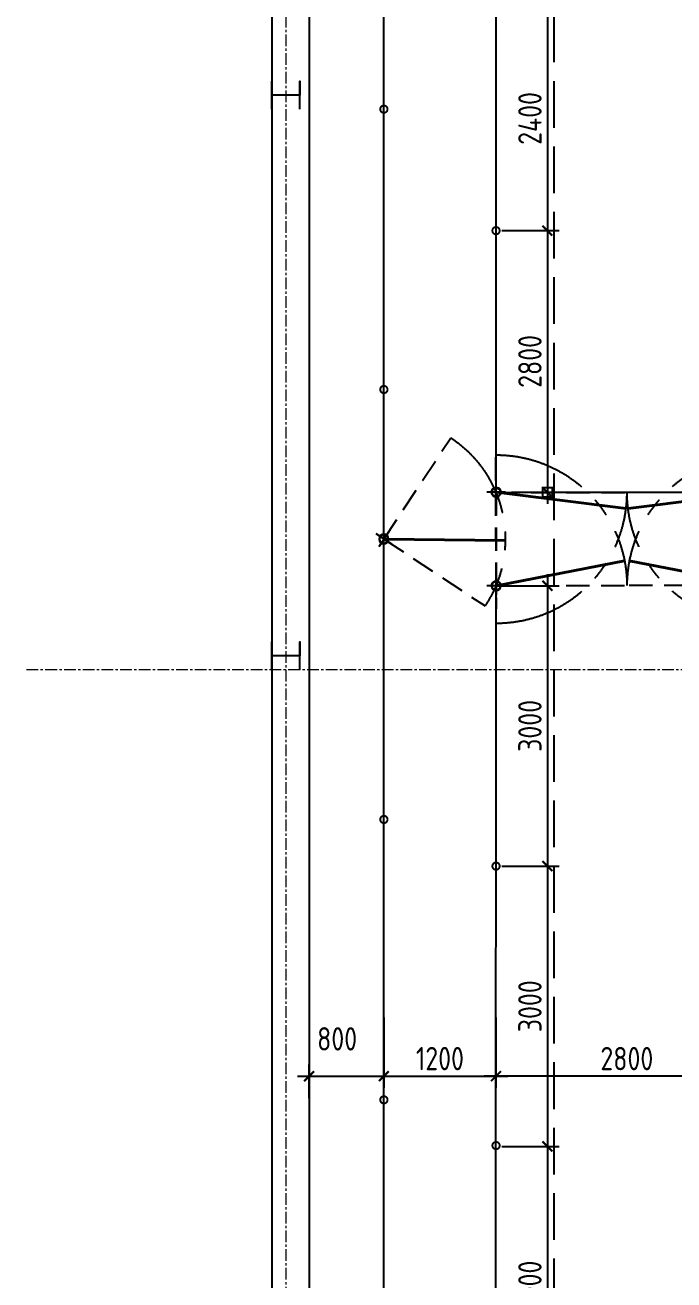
# Model space of a CAD drawing. Header units: millimetres. Extents: x 18087 to 88242, y 6810 to 56435.
# Drawn here: x 20934 to 27876, y 16708 to 30135 of the extents above; entities that cross this region are included whole.
import ezdxf

# ---------------------------------------------------------------- set-up
doc = ezdxf.new("R2010")
doc.units = ezdxf.units.MM
for name, pattern in [('CENTER', [2, 1.25, -0.25, 0.25, -0.25]), ('GOST2.303 4', [7, 5, -2, 0]), ('HIDDEN', [0.375, 0.25, -0.125])]:
    doc.linetypes.add(name, pattern=pattern)
doc.layers.add('axis 2', color=40, linetype='CENTER', lineweight=9)
doc.layers.add('dim', color=4, linetype='Continuous', lineweight=20)
for name, color, linetype in [('equipments', 4, 'Continuous'), ('Tehnologia', 4, 'Continuous'), ('Tehnologiya', 4, 'Continuous'), ('wall', 5, 'Continuous')]:
    doc.layers.add(name, color=color, linetype=linetype)
doc.styles.add('GOST 2.304', font='CS_Gost2304.shx')
doc.dimstyles.new('SPDS$0', dxfattribs={"dimscale": 100, "dimtxt": 2.5, "dimasz": 1.5, "dimexe": 1.25, "dimexo": 0.625, "dimtad": 1, "dimdec": 0, "dimrnd": 0.001, "dimtxsty": 'GOST 2.304', "dimblk": 'ARCHTICK', "dimcen": 1.5, "dimdle": 1.25, "dimadec": 0, "dimazin": 2, "dimtfac": 0.75, "dimtdec": 0, "dimtmove": 1, "dimatfit": 0, "dimfxl": 1, "dimtolj": 1, "dimarcsym": 0})

# ---------------------------------------------------------------- blocks, each defined once
blk = doc.blocks.new('_ARCHTICK')
at = {"color": 0, "linetype": 'ByBlock', "const_width": 0.15}
blk.add_lwpolyline([(-0.354, -0.354), (0.354, 0.354)], dxfattribs=at)
blk = doc.blocks.new('*D337')
at = {"layer": 'Defpoints', "color": 0, "ltscale": 125, "transparency": 16777216}
for p in [(25972, 19165), (28773, 19165), (25972, 18888)]:
    blk.add_point(p, dxfattribs=at)
at = {"layer": 'dim', "color": 0, "lineweight": -2, "ltscale": 125, "transparency": 16777216}
for p, q in [((25972, 19103), (25972, 18763)), ((28773, 19103), (28773, 18763)), ((28898, 18888), (25847, 18888))]:
    blk.add_line(p, q, dxfattribs=at)
at = {"layer": 'dim', "color": 0, "lineweight": -2, "ltscale": 125, "transparency": 16777216, "xscale": 150, "yscale": 150, "zscale": 150, "rotation": 180}
blk.add_blockref('_ARCHTICK', (25972, 18888), dxfattribs=at)
at = {"layer": 'dim', "color": 0, "lineweight": -2, "ltscale": 125, "transparency": 16777216, "xscale": 150, "yscale": 150, "zscale": 150}
blk.add_blockref('_ARCHTICK', (28773, 18888), dxfattribs=at)
at = {"layer": 'dim', "color": 0, "ltscale": 125, "transparency": 16777216, "insert": (27372, 19076), "char_height": 250, "attachment_point": 5, "style": 'GOST 2.304'}
blk.add_mtext('\\A1;2800', dxfattribs=at)
blk = doc.blocks.new('*D338')
at = {"layer": 'Defpoints', "color": 0, "ltscale": 125, "transparency": 16777216}
for p in [(24772, 19577), (25972, 19577), (25972, 18888)]:
    blk.add_point(p, dxfattribs=at)
at = {"layer": 'dim', "color": 0, "lineweight": -2, "ltscale": 125, "transparency": 16777216}
for p, q in [((24772, 19514), (24772, 18763)), ((25972, 19514), (25972, 18763)), ((24647, 18888), (26097, 18888))]:
    blk.add_line(p, q, dxfattribs=at)
at = {"layer": 'dim', "color": 0, "lineweight": -2, "ltscale": 125, "transparency": 16777216, "xscale": 150, "yscale": 150, "zscale": 150, "rotation": 180}
blk.add_blockref('_ARCHTICK', (24772, 18888), dxfattribs=at)
at = {"layer": 'dim', "color": 0, "lineweight": -2, "ltscale": 125, "transparency": 16777216, "xscale": 150, "yscale": 150, "zscale": 150}
blk.add_blockref('_ARCHTICK', (25972, 18888), dxfattribs=at)
at = {"layer": 'dim', "color": 0, "ltscale": 125, "transparency": 16777216, "insert": (25372, 19076), "char_height": 250, "attachment_point": 5, "style": 'GOST 2.304'}
blk.add_mtext('\\A1;1200', dxfattribs=at)
blk = doc.blocks.new('*D339')
at = {"layer": 'Defpoints', "color": 0, "ltscale": 125, "transparency": 16777216}
for p in [(24772, 18888), (23972, 18589), (24772, 18589)]:
    blk.add_point(p, dxfattribs=at)
at = {"layer": 'dim', "color": 0, "lineweight": -2, "ltscale": 125, "transparency": 16777216}
for p, q in [((23972, 18651), (23972, 19013)), ((24772, 18651), (24772, 19013)), ((23847, 18888), (24897, 18888))]:
    blk.add_line(p, q, dxfattribs=at)
at = {"layer": 'dim', "color": 0, "lineweight": -2, "ltscale": 125, "transparency": 16777216, "xscale": 150, "yscale": 150, "zscale": 150, "rotation": 180}
blk.add_blockref('_ARCHTICK', (23972, 18888), dxfattribs=at)
at = {"layer": 'dim', "color": 0, "lineweight": -2, "ltscale": 125, "transparency": 16777216, "xscale": 150, "yscale": 150, "zscale": 150}
blk.add_blockref('_ARCHTICK', (24772, 18888), dxfattribs=at)
at = {"layer": 'dim', "color": 0, "ltscale": 125, "transparency": 16777216, "insert": (24272, 19287), "char_height": 250, "attachment_point": 5, "style": 'GOST 2.304'}
blk.add_mtext('\\A1;800', dxfattribs=at)
blk = doc.blocks.new('ring')
at = {"layer": 'Tehnologia', "const_width": 0.0205}
blk.add_lwpolyline([(-0.039, 0, 1), (0.039, 0, 1)], format="xyb", close=True, dxfattribs=at)
blk = doc.blocks.new('stand')
at = {"layer": 'Tehnologia', "ltscale": 1000}
h = blk.add_hatch(dxfattribs=at)
h.set_pattern_fill('ANSI31', color=3, style=0)
h.set_pattern_definition([(45, (-254466.792, -40933.069), (-2.24506403, 2.24506403), [])])
h.paths.add_polyline_path([(46, 0), (51, 0, 0.414214), (0, 51), (0, 46, -0.414214)])
h.paths.add_polyline_path([(51, 0), (46, 0, -0.414214), (0, -46), (0, -51, 0.414214)])
h.paths.add_polyline_path([(-46, 0), (-51, 0, 0.414214), (0, -51), (0, -46, -0.414214)])
h.paths.add_polyline_path([(-51, 0), (-46, 0, -0.414214), (0, 46), (0, 51, 0.414214)])
at = {"layer": 'Tehnologia', "color": 3}
for p, q in [((-100, 0), (100, 0)), ((0, -100), (0, 100))]:
    blk.add_line(p, q, dxfattribs=at)
at = {"layer": 'Tehnologia', "ltscale": 1000}
for radius in [51, 46]:
    blk.add_circle((0, 0), radius, dxfattribs=at)
blk = doc.blocks.new('*U509')
at = {"layer": 'Tehnologia', "color": 3, "linetype": 'HIDDEN', "ltscale": 1000}
for q in [(0, 1400), (1400, 0)]:
    blk.add_line((0, 0), q, dxfattribs=at)
at = {"layer": 'Tehnologia', "color": 0, "lineweight": 40, "ltscale": 1000}
blk.add_line((0, 0), (264, 1375), dxfattribs=at)
at = {"layer": 'Tehnologia', "color": 3, "linetype": 'CENTER', "ltscale": 800}
blk.add_arc((0, 0), 1400, 0, 90, dxfattribs=at)
at = {"layer": 'Tehnologia', "extrusion": (0, 0, -1), "xscale": -1, "zscale": -1, "rotation": 180}
blk.add_blockref('stand', (0, 0), dxfattribs=at)
blk = doc.blocks.new('*U508')
at = {"layer": 'Tehnologia', "color": 3, "linetype": 'HIDDEN', "ltscale": 1000}
for q in [(0, 1400), (1400, 0)]:
    blk.add_line((0, 0), q, dxfattribs=at)
at = {"layer": 'Tehnologia', "color": 0, "lineweight": 40, "ltscale": 1000}
blk.add_line((0, 0), (264, 1375), dxfattribs=at)
at = {"layer": 'Tehnologia', "color": 3, "linetype": 'CENTER', "ltscale": 800}
blk.add_arc((0, 0), 1400, 0, 90, dxfattribs=at)
at = {"layer": 'Tehnologia', "extrusion": (0, 0, -1), "xscale": -1, "zscale": -1, "rotation": 180}
blk.add_blockref('stand', (0, 0), dxfattribs=at)
blk = doc.blocks.new('*U507')
at = {"layer": 'Tehnologia', "color": 3, "linetype": 'HIDDEN', "ltscale": 1000}
for q in [(0, 1400), (1400, 0)]:
    blk.add_line((0, 0), q, dxfattribs=at)
at = {"layer": 'Tehnologia', "color": 0, "lineweight": 40, "ltscale": 1000}
blk.add_line((0, 0), (169, 1390), dxfattribs=at)
at = {"layer": 'Tehnologia', "color": 3, "linetype": 'CENTER', "ltscale": 800}
blk.add_arc((0, 0), 1400, 0, 90, dxfattribs=at)
at = {"layer": 'Tehnologia', "extrusion": (0, 0, -1), "xscale": -1, "zscale": -1, "rotation": 180}
blk.add_blockref('stand', (0, 0), dxfattribs=at)
blk = doc.blocks.new('*U510')
at = {"layer": 'Tehnologia', "color": 3, "linetype": 'HIDDEN', "ltscale": 1000}
for q in [(0, 1400), (1400, 0)]:
    blk.add_line((0, 0), q, dxfattribs=at)
at = {"layer": 'Tehnologia', "color": 0, "lineweight": 40, "ltscale": 1000}
blk.add_line((0, 0), (170, 1390), dxfattribs=at)
at = {"layer": 'Tehnologia', "color": 3, "linetype": 'CENTER', "ltscale": 800}
blk.add_arc((0, 0), 1400, 0, 90, dxfattribs=at)
at = {"layer": 'Tehnologia', "extrusion": (0, 0, -1), "xscale": -1, "zscale": -1, "rotation": 180}
blk.add_blockref('stand', (0, 0), dxfattribs=at)
blk = doc.blocks.new('*U511')
at = {"layer": 'Tehnologia', "color": 3, "linetype": 'HIDDEN', "ltscale": 1000}
for q in [(0, 1298), (1298, 0)]:
    blk.add_line((0, 0), q, dxfattribs=at)
at = {"layer": 'Tehnologia', "color": 0, "lineweight": 40, "ltscale": 1000}
blk.add_line((0, 0), (703, 1092), dxfattribs=at)
at = {"layer": 'Tehnologia', "color": 3, "linetype": 'CENTER', "ltscale": 800}
blk.add_arc((0, 0), 1298, 0, 90, dxfattribs=at)
at = {"layer": 'Tehnologia', "extrusion": (0, 0, -1), "xscale": -1, "zscale": -1, "rotation": 180}
blk.add_blockref('stand', (0, 0), dxfattribs=at)
blk = doc.blocks.new('*D392')
at = {"layer": 'Defpoints', "color": 0, "ltscale": 125, "transparency": 16777216}
for p in [(26052, 30336), (25972, 27936), (26522, 27936)]:
    blk.add_point(p, dxfattribs=at)
at = {"layer": 'dim', "color": 0, "lineweight": -2, "ltscale": 125, "transparency": 16777216}
for p, q in [((26522, 30461), (26522, 27811)), ((26114, 30336), (26647, 30336)), ((26035, 27936), (26647, 27936))]:
    blk.add_line(p, q, dxfattribs=at)
at = {"layer": 'dim', "color": 0, "lineweight": -2, "ltscale": 125, "transparency": 16777216, "xscale": 150, "yscale": 150, "zscale": 150}
for p, rotation in [((26522, 30336), 90), ((26522, 27936), 270)]:
    blk.add_blockref('_ARCHTICK', p, dxfattribs=dict(at, rotation=rotation))
at = {"layer": 'dim', "color": 0, "ltscale": 125, "transparency": 16777216, "insert": (26335, 29136), "char_height": 250, "attachment_point": 5, "rotation": 90, "style": 'GOST 2.304'}
blk.add_mtext('\\A1;2400', dxfattribs=at)
blk = doc.blocks.new('*D393')
at = {"layer": 'Defpoints', "color": 0, "ltscale": 125, "transparency": 16777216}
for p in [(26072, 27936), (26075, 25136), (26522, 25136)]:
    blk.add_point(p, dxfattribs=at)
at = {"layer": 'dim', "color": 0, "lineweight": -2, "ltscale": 125, "transparency": 16777216}
for p, q in [((26135, 27936), (26647, 27936)), ((26522, 28061), (26522, 25011)), ((26137, 25136), (26647, 25136))]:
    blk.add_line(p, q, dxfattribs=at)
at = {"layer": 'dim', "color": 0, "lineweight": -2, "ltscale": 125, "transparency": 16777216, "xscale": 150, "yscale": 150, "zscale": 150}
for p, rotation in [((26522, 27936), 90), ((26522, 25136), 270)]:
    blk.add_blockref('_ARCHTICK', p, dxfattribs=dict(at, rotation=rotation))
at = {"layer": 'dim', "color": 0, "ltscale": 125, "transparency": 16777216, "insert": (26335, 26536), "char_height": 250, "attachment_point": 5, "rotation": 90, "style": 'GOST 2.304'}
blk.add_mtext('\\A1;2800', dxfattribs=at)
blk = doc.blocks.new('*D394')
at = {"layer": 'Defpoints', "color": 0, "ltscale": 125, "transparency": 16777216}
for p in [(26052, 24136), (25972, 21136), (26522, 21136)]:
    blk.add_point(p, dxfattribs=at)
at = {"layer": 'dim', "color": 0, "lineweight": -2, "ltscale": 125, "transparency": 16777216}
for p, q in [((26522, 24261), (26522, 21011)), ((26114, 24136), (26647, 24136)), ((26035, 21136), (26647, 21136))]:
    blk.add_line(p, q, dxfattribs=at)
at = {"layer": 'dim', "color": 0, "lineweight": -2, "ltscale": 125, "transparency": 16777216, "xscale": 150, "yscale": 150, "zscale": 150}
for p, rotation in [((26522, 24136), 90), ((26522, 21136), 270)]:
    blk.add_blockref('_ARCHTICK', p, dxfattribs=dict(at, rotation=rotation))
at = {"layer": 'dim', "color": 0, "ltscale": 125, "transparency": 16777216, "insert": (26335, 22636), "char_height": 250, "attachment_point": 5, "rotation": 90, "style": 'GOST 2.304'}
blk.add_mtext('\\A1;3000', dxfattribs=at)
blk = doc.blocks.new('*D395')
at = {"layer": 'Defpoints', "color": 0, "ltscale": 125, "transparency": 16777216}
for p in [(26052, 21136), (25972, 18136), (26522, 18136)]:
    blk.add_point(p, dxfattribs=at)
at = {"layer": 'dim', "color": 0, "lineweight": -2, "ltscale": 125, "transparency": 16777216}
for p, q in [((26522, 21261), (26522, 18011)), ((26114, 21136), (26647, 21136)), ((26035, 18136), (26647, 18136))]:
    blk.add_line(p, q, dxfattribs=at)
at = {"layer": 'dim', "color": 0, "lineweight": -2, "ltscale": 125, "transparency": 16777216, "xscale": 150, "yscale": 150, "zscale": 150}
for p, rotation in [((26522, 21136), 90), ((26522, 18136), 270)]:
    blk.add_blockref('_ARCHTICK', p, dxfattribs=dict(at, rotation=rotation))
at = {"layer": 'dim', "color": 0, "ltscale": 125, "transparency": 16777216, "insert": (26335, 19636), "char_height": 250, "attachment_point": 5, "rotation": 90, "style": 'GOST 2.304'}
blk.add_mtext('\\A1;3000', dxfattribs=at)
blk = doc.blocks.new('*D396')
at = {"layer": 'Defpoints', "color": 0, "ltscale": 125, "transparency": 16777216}
for p in [(26052, 18136), (25972, 15136), (26522, 15136)]:
    blk.add_point(p, dxfattribs=at)
at = {"layer": 'dim', "color": 0, "lineweight": -2, "ltscale": 125, "transparency": 16777216}
for p, q in [((26114, 18136), (26647, 18136)), ((26522, 18261), (26522, 15011)), ((26035, 15136), (26647, 15136))]:
    blk.add_line(p, q, dxfattribs=at)
at = {"layer": 'dim', "color": 0, "lineweight": -2, "ltscale": 125, "transparency": 16777216, "xscale": 150, "yscale": 150, "zscale": 150}
for p, rotation in [((26522, 18136), 90), ((26522, 15136), 270)]:
    blk.add_blockref('_ARCHTICK', p, dxfattribs=dict(at, rotation=rotation))
at = {"layer": 'dim', "color": 0, "ltscale": 125, "transparency": 16777216, "insert": (26335, 16636), "char_height": 250, "attachment_point": 5, "rotation": 90, "style": 'GOST 2.304'}
blk.add_mtext('\\A1;3000', dxfattribs=at)
blk = doc.blocks.new('A$C15BF5101')
at = {"layer": 'Tehnologia', "color": 4, "ltscale": 100}
blk.add_line((1444.6, -5950), (-20005.4, -5950), dxfattribs=at)
at = {"layer": 'Tehnologia', "color": 4, "ltscale": 100, "const_width": 20}
blk.add_lwpolyline([(-19905.4, -6000), (-20005.4, -6000), (-20005.4, -5900), (-19905.4, -5900)], close=True, dxfattribs=at)

msp = doc.modelspace()

# ---------------------------------------------------------------- linework, layer by layer
at = {"layer": 'axis 2', "ltscale": 100}
for p, q in [((23722.4, 53635.4), (23722.4, 8955.7)), ((66675, 23235.5), (20933.6, 23235.5))]:
    msp.add_line(p, q, dxfattribs=at)
at = {"layer": 'equipments', "color": 0, "linetype": 'GOST2.303 4', "ltscale": 100}
msp.add_line((26592.8, 8036.6, -5024.3), (26592.9, 53550.5, -5461), dxfattribs=at)
at = {"layer": 'Tehnologiya', "ltscale": 100}
for p, q in [((24772.4, 11554.3), (24772.4, 52984.9)), ((25972.4, 25135.1), (25972.4, 51943.5)), ((25970.8, 12555.7), (25972.4, 24135.9))]:
    msp.add_line(p, q, dxfattribs=at)
at = {"layer": 'wall', "ltscale": 125}
for p, q in [((23572.4, 53635.4), (23572.4, 10855.6)), ((23972.5, 53235.4), (23972.5, 11255.6))]:
    msp.add_line(p, q, dxfattribs=at)
at = {"layer": 'wall', "ltscale": 100, "elevation": 0}
for points in [[(23872.4, 29235.5), (23872.4, 29535.5), (23872.4, 29385.5), (23572.4, 29385.5), (23572.4, 29235.5), (23572.4, 29535.5)], [(23872.4, 29235.5), (23872.4, 29535.5), (23872.4, 29385.5), (23572.4, 29385.5), (23572.4, 29235.5), (23572.4, 29535.5)], [(23872.4, 29235.5), (23872.4, 29535.5), (23872.4, 29385.5), (23572.4, 29385.5), (23572.4, 29235.5), (23572.4, 29535.5)], [(23872.4, 23235.5), (23872.4, 23535.5), (23872.4, 23385.5), (23572.4, 23385.5), (23572.4, 23235.5), (23572.4, 23535.5)], [(23872.4, 23235.5), (23872.4, 23535.5), (23872.4, 23385.5), (23572.4, 23385.5), (23572.4, 23235.5), (23572.4, 23535.5)], [(23872.4, 23235.5), (23872.4, 23535.5), (23872.4, 23385.5), (23572.4, 23385.5), (23572.4, 23235.5), (23572.4, 23535.5)]]:
    msp.add_lwpolyline(points, dxfattribs=at)

# ---------------------------------------------------------------- block references
at = {"layer": 'Tehnologiya', "color": 4, "ltscale": 125}
msp.add_blockref('A$C15BF5101', (46477.8, 31085.2, -5461), dxfattribs=at)
at = {"layer": 'Tehnologiya', "ltscale": 100, "xscale": -1000, "yscale": 1000, "zscale": 1000, "rotation": 180}
for p in [(24772.4, 29235.5, 0), (25972.4, 27935.5), (24772.4, 26235.5), (24772.4, 21635), (25972.4, 21135.5), (24772.4, 18634.8), (25972.4, 18145.5)]:
    msp.add_blockref('ring', p, dxfattribs=at)
at = {"layer": 'Tehnologiya', "ltscale": 100, "xscale": -1}
for name, p, rotation in [('*U511', (24772.6, 24635.6), 236.5285125693487), ('*U508', (25972.8, 24135.5), 270.1123996266086), ('*U507', (28774.5, 25135.7), 90.11239962660862)]:
    msp.add_blockref(name, p, dxfattribs=dict(at, rotation=rotation))
at = {"layer": 'Tehnologiya', "ltscale": 100}
for name, p, rotation in [('*U509', (28772.6, 24135.5), 89.8876003733914), ('*U510', (25974.5, 25135.7), 269.8876003733914)]:
    msp.add_blockref(name, p, dxfattribs=dict(at, rotation=rotation))

# ---------------------------------------------------------------- dimensions: what is measured, and where the dimension line sits
at = {"layer": 'dim', "ltscale": 125}
for base, p1, p2, picture, middle in [((26522.5, 27935.5), (26051.9, 30335.5), (25972.4, 27935.5), '*D392', (26335, 29135.5)), ((26522.5, 25135.5), (26072.4, 27935.5), (26074.5, 25135.5), '*D393', (26335, 26535.5)), ((26522.5, 21135.5), (26051.9, 24135.5), (25972.4, 21135.5), '*D394', (26335, 22635.5)), ((26522.5, 18135.5), (26051.9, 21135.5), (25972.4, 18135.5), '*D395', (26335, 19635.5)), ((26522.5, 15135.5), (26051.9, 18135.5), (25972.4, 15135.5), '*D396', (26335, 16635.5))]:
    dim = msp.add_linear_dim(base=base, p1=p1, p2=p2, angle=90, dimstyle='SPDS$0', override={"dimblk1": 'ARCHTICK', "dimblk2": 'ARCHTICK', "dimsah": 1}, dxfattribs=at)
    dim.commit()
    dim.dimension.update_dxf_attribs({"geometry": picture, "text_midpoint": middle})
for p1, p2, picture, middle in [((24772.4, 19576.8), (25972.4, 19576.8), '*D338', (25372.4, 19075.5)), ((28772.6, 19165.1), (25972.4, 19165.1), '*D337', (27372.5, 19075.5))]:
    dim = msp.add_linear_dim(base=(25972.4, 18888), p1=p1, p2=p2, dimstyle='SPDS$0', override={"dimblk1": 'ARCHTICK', "dimblk2": 'ARCHTICK', "dimsah": 1}, dxfattribs=at)
    dim.commit()
    dim.dimension.update_dxf_attribs({"geometry": picture, "text_midpoint": middle})
dim = msp.add_linear_dim(base=(24772.4, 18888), p1=(23972.5, 18589), p2=(24772.4, 18589), dimstyle='SPDS$0', override={"dimblk1": 'ARCHTICK', "dimblk2": 'ARCHTICK', "dimsah": 1}, dxfattribs=at)
dim.commit()
dim.dimension.update_dxf_attribs({"geometry": '*D339', "text_midpoint": (24272.4, 19099.6), "dimtype": 160})

doc.saveas('drawing.dxf')
